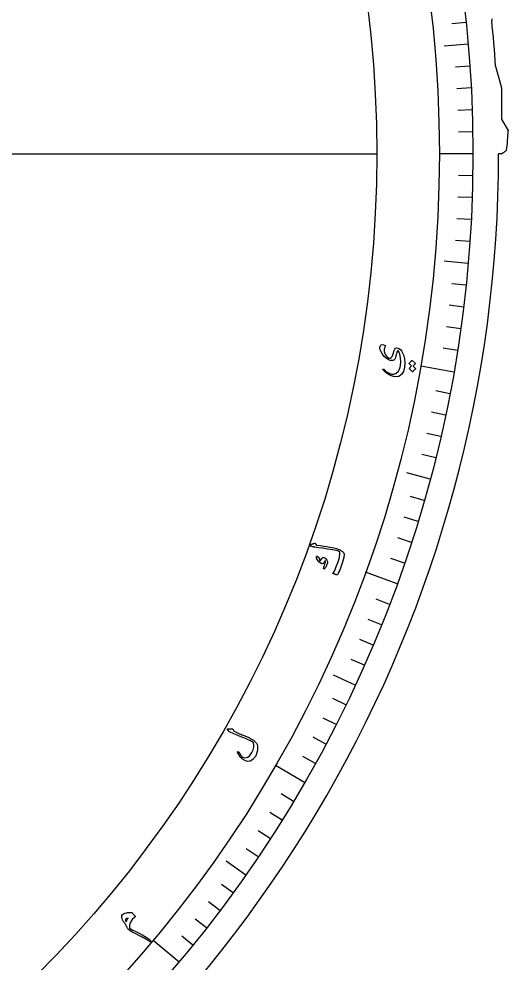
# Model space of a CAD drawing. Header units: millimetres. Extents: x -86 to 86, y -85 to 109.
# Drawn here: x 53.2 to 85.6, y -53.6 to 8.9 of the extents above; entities that cross this region are included whole.
import ezdxf

# ---------------------------------------------------------------- set-up
doc = ezdxf.new("R2010")
doc.units = ezdxf.units.MM
for name, color, linetype in [('CUT_OUTER', 1, 'Continuous'), ('ENGRAVE', 7, 'Continuous'), ('ENGRAVE_FINE', 8, 'Continuous'), ('TEXT', 5, 'Continuous')]:
    doc.layers.add(name, color=color, linetype=linetype)

msp = doc.modelspace()

# ---------------------------------------------------------------- linework, layer by layer
at = {"layer": 'CUT_OUTER'}
for points in [[(84.5401, 8.9359), (84.5401, 8.8291)], [(84.8015, 5.8024), (85.1929, 4.3671), (85.1937, 4.3639), (85.1938, 4.3606), (85.1938, 2.3331)], [(85.2136, 2.2587), (85.628, 1.5333), (85.6297, 1.53)], [(85.1937, 0.0044), (85.1901, 0.0043), (85, 0.0043)], [(85, 0.0043), (85, 0)]]:
    msp.add_lwpolyline(points, dxfattribs=at)
for centre, radius, start, end in [((0.7737, 0.0703), 84.2231, 3.902481, 5.969281), ((85.3438, 2.3331), 0.15, 180, 209.73801), ((72.5956, 1.9566), 13.041, 352.360025, 358.125299), ((0.0001, -0.0001), 84.9999, 179.936691, 0.00008), ((83.1932, 3.3555), 3.9029, 300.836831, 306.613407)]:
    msp.add_arc(centre, radius, start, end, dxfattribs=at)
at = {"layer": 'ENGRAVE'}
for points in [[(82.983, 7.2601), (81.3953, 7.1212)], [(-76.925, 0), (76.925, 0)], [(83.3, 0), (81.0687, 0)], [(82.983, -7.2601), (81.3953, -7.1212)], [(82.0345, -14.4649), (79.8371, -14.0774)], [(80.4616, -21.5596), (78.9222, -21.1471)], [(78.2764, -28.4903), (76.1797, -27.7271)], [(75.4954, -35.2041), (74.051, -34.5306)], [(72.1399, -41.65), (70.2076, -40.5344)], [(68.2354, -47.7789), (66.9298, -46.8648)], [(63.8115, -53.5442), (62.1023, -52.11)]]:
    msp.add_lwpolyline(points, dxfattribs=at)
for radius in [83.3, 83.3, 81.0687, 76.925, 76.925]:
    msp.add_circle((0, 0), radius, dxfattribs=at)
at = {"layer": 'ENGRAVE_FINE'}
for points in [[(82.8437, 8.7072), (81.8927, 8.6073)], [(83.0971, 5.8107), (82.1432, 5.744)], [(83.1858, 4.3596), (82.2309, 4.3095)], [(83.2493, 2.9071), (82.2936, 2.8738)], [(83.2873, 1.4538), (82.3312, 1.4371)], [(83.2873, -1.4538), (82.3312, -1.4371)], [(83.2493, -2.9071), (82.2936, -2.8738)], [(83.1858, -4.3596), (82.2309, -4.3095)], [(83.0971, -5.8107), (82.1432, -5.744)], [(82.8437, -8.7072), (81.8927, -8.6073)], [(82.6791, -10.1517), (81.73, -10.0352)], [(82.4893, -11.5931), (81.5424, -11.46)], [(82.2744, -13.031), (81.33, -12.8814)], [(81.7695, -15.8944), (80.8309, -15.7119)], [(81.4797, -17.319), (80.5443, -17.1202)], [(81.165, -18.7384), (80.2333, -18.5233)], [(80.8256, -20.1521), (79.8978, -19.9208)], [(80.0731, -22.9606), (79.1539, -22.697)], [(79.6602, -24.3546), (78.7457, -24.075)], [(79.223, -25.7411), (78.3136, -25.4456)], [(78.7617, -27.1198), (77.8575, -26.8085)], [(77.7672, -29.8521), (76.8745, -29.5094)], [(77.2344, -31.2047), (76.3478, -30.8465)], [(76.6781, -32.5479), (75.7978, -32.1743)], [(76.0983, -33.8812), (75.2248, -33.4922)], [(74.8695, -36.5163), (74.0101, -36.0971)], [(74.2208, -37.8174), (73.3688, -37.3833)], [(73.5495, -39.107), (72.7052, -38.658)], [(72.8558, -40.3846), (72.0195, -39.921)], [(71.402, -42.9027), (70.5824, -42.4102)], [(70.6424, -44.1423), (69.8315, -43.6355)], [(69.8613, -45.3684), (69.0593, -44.8476)], [(69.0588, -46.5808), (68.2661, -46.046)], [(67.3911, -48.9625), (66.6175, -48.4004)], [(66.5263, -50.1312), (65.7626, -49.5557)], [(65.6413, -51.2846), (64.8878, -50.6959)], [(64.7363, -52.4224), (63.9931, -51.8206)]]:
    msp.add_lwpolyline(points, dxfattribs=at)
at = {"layer": 'TEXT'}
for points in [[(77.4799, -12.7642), (77.431, -12.8565), (77.4115, -12.9652), (77.4214, -13.0905), (77.4605, -13.2325), (77.5048, -13.3262), (77.5628, -13.4079), (77.6344, -13.4777), (77.7198, -13.5356), (77.7376, -13.543), (77.7569, -13.5467), (77.7775, -13.5468), (77.7996, -13.5432), (77.8726, -13.5063), (77.9354, -13.434), (77.9878, -13.3261), (78.0296, -13.1828), (78.0692, -13.041), (78.1145, -12.9406), (78.1657, -12.8819), (78.2228, -12.8647), (78.3338, -12.88), (78.4287, -12.9182), (78.5073, -12.9792), (78.5697, -13.0632), (78.6853, -13.317), (78.7571, -13.5796), (78.7849, -13.8506), (78.7687, -14.1296), (78.6942, -14.4242), (78.5647, -14.6307), (78.3809, -14.7489), (78.1432, -14.779), (78.0194, -14.76), (77.8893, -14.7169), (77.7527, -14.6499), (77.6096, -14.5592), (77.5706, -14.5297), (77.5332, -14.4999), (77.4974, -14.4699), (77.4633, -14.4396), (77.4305, -14.4088), (77.3991, -14.3773), (77.369, -14.3451), (77.3401, -14.3122), (77.3288, -14.2953), (77.3255, -14.2815), (77.3302, -14.2707), (77.343, -14.2629), (77.3576, -14.26), (77.3714, -14.2612), (77.3845, -14.2665), (77.3968, -14.276), (77.5738, -14.4372), (77.7404, -14.5445), (77.8969, -14.5978), (78.0432, -14.5965), (78.2085, -14.5348), (78.3378, -14.4227), (78.4307, -14.2602), (78.487, -14.0475), (78.5143, -13.7669), (78.5014, -13.508), (78.4486, -13.2709), (78.3561, -13.0559), (78.3474, -13.0425), (78.3375, -13.0364), (78.3265, -13.0375), (78.3142, -13.0458), (78.2876, -13.0835), (78.2591, -13.1518), (78.2284, -13.2507), (78.1955, -13.38), (78.1562, -13.5107), (78.1079, -13.6071), (78.0507, -13.6694), (77.9846, -13.6975), (77.9117, -13.7031), (77.8377, -13.6952), (77.7625, -13.6738), (77.6862, -13.6389), (77.5409, -13.5439), (77.4125, -13.4254), (77.3009, -13.2833), (77.2059, -13.1179), (77.184, -13.0745), (77.1658, -13.033), (77.151, -12.9932), (77.1399, -12.9552), (77.1322, -12.9192), (77.1275, -12.8852), (77.126, -12.8533), (77.1277, -12.8235), (77.1574, -12.7107), (77.2196, -12.6487), (77.3142, -12.6375), (77.4413, -12.6773), (77.474, -12.697), (77.4914, -12.718), (77.4933, -12.7404), (77.4799, -12.7642)], [(79.0812, -13.9156), (79.0781, -13.9111), (79.0768, -13.9053), (79.0773, -13.8982), (79.0795, -13.8899), (79.096, -13.8615), (79.1134, -13.8343), (79.1318, -13.8082), (79.1511, -13.7833), (79.1717, -13.7594), (79.1936, -13.7363), (79.2169, -13.714), (79.2417, -13.6925), (79.2488, -13.6888), (79.2557, -13.6878), (79.2626, -13.6896), (79.2694, -13.6942), (79.4736, -13.8825), (79.4759, -13.8871), (79.4749, -13.8931), (79.4705, -13.9005), (79.4627, -13.9093), (79.4559, -13.9151), (79.4463, -13.9248), (79.4339, -13.9384), (79.4187, -13.9558), (79.4004, -13.9773), (79.3788, -14.003), (79.3539, -14.0329), (79.3258, -14.0669), (79.4832, -14.2162), (79.4877, -14.2226), (79.4878, -14.2298), (79.4835, -14.2379), (79.4747, -14.2467), (79.4671, -14.2543), (79.4555, -14.2664), (79.4401, -14.283), (79.4207, -14.3041), (79.3973, -14.33), (79.3698, -14.3611), (79.3382, -14.3975), (79.3026, -14.4391), (79.2972, -14.4431), (79.2923, -14.4444), (79.2878, -14.443), (79.2839, -14.4389), (79.0907, -14.2478), (79.0876, -14.2433), (79.0863, -14.2375), (79.0868, -14.2304), (79.0891, -14.2221), (79.1019, -14.1977), (79.116, -14.1744), (79.1312, -14.1521), (79.1476, -14.1308), (79.1649, -14.1104), (79.1831, -14.091), (79.2021, -14.0725), (79.2219, -14.0549)], [(72.5294, -25.8766), (72.566, -25.8718), (72.6013, -25.8656), (72.6353, -25.8582), (72.6678, -25.8495), (72.6991, -25.8392), (72.729, -25.8274), (72.7578, -25.8138), (72.7853, -25.7986), (72.7993, -25.794), (72.8132, -25.7958), (72.8268, -25.8038), (72.8403, -25.8181), (72.9089, -25.9), (72.9166, -25.9083), (72.9233, -25.9147), (72.929, -25.9192), (72.9338, -25.9217), (73.1851, -25.9582), (73.4117, -25.9925), (73.6136, -26.0247), (73.7908, -26.0548), (73.9429, -26.083), (74.0698, -26.1095), (74.1715, -26.1344), (74.2478, -26.1576), (74.3898, -26.2076), (74.4339, -26.226), (74.4774, -26.2467), (74.5203, -26.2695), (74.5626, -26.2947), (74.6043, -26.3222), (74.6452, -26.3524), (74.6854, -26.3852), (74.7249, -26.4206), (74.7624, -26.5326), (74.74, -26.7425), (74.6569, -27.0499), (74.5118, -27.4542), (74.461, -27.5784), (74.4106, -27.6921), (74.3607, -27.7952), (74.3113, -27.8877), (74.3042, -27.8952), (74.2962, -27.8994), (74.2874, -27.9004), (74.2778, -27.8983), (74.2328, -27.8844), (74.1919, -27.8714), (74.1552, -27.8593), (74.1227, -27.8483), (74.094, -27.838), (74.0687, -27.8284), (74.0468, -27.8194), (74.0284, -27.8112), (74.0183, -27.8059), (74.0138, -27.7999), (74.0149, -27.7931), (74.0216, -27.7856), (74.0672, -27.7258), (74.1146, -27.6444), (74.1638, -27.5415), (74.2146, -27.4169), (74.3526, -27.0398), (74.4415, -26.7379), (74.4822, -26.5118), (74.4754, -26.3618), (74.3872, -26.3308), (74.2207, -26.292), (73.976, -26.2452), (73.6532, -26.1903), (73.3292, -26.1372), (73.0839, -26.0977), (72.9171, -26.072), (72.829, -26.0603), (72.8046, -26.0578), (72.7818, -26.0554), (72.7606, -26.0532), (72.7409, -26.0512), (72.723, -26.0493), (72.7071, -26.0478), (72.693, -26.0466), (72.6809, -26.0456), (72.6551, -26.042), (72.6319, -26.0345), (72.6113, -26.0231), (72.5933, -26.0079), (72.5027, -25.9149), (72.4968, -25.9078), (72.4937, -25.9013), (72.4931, -25.8953), (72.4953, -25.8899), (72.5015, -25.8846), (72.5092, -25.8806), (72.5185, -25.8779), (72.5294, -25.8766)], [(72.9245, -26.663), (72.9271, -26.658), (72.931, -26.6541), (72.936, -26.6516), (72.9422, -26.6502), (72.9471, -26.6508), (72.9521, -26.6522), (72.9572, -26.6545), (72.9624, -26.6576), (73.0934, -26.7732), (73.1063, -26.7862), (73.1153, -26.7982), (73.1207, -26.8093), (73.1223, -26.8194), (73.1195, -26.8589), (73.1218, -26.8943), (73.1293, -26.9256), (73.142, -26.9527), (73.151, -26.9605), (73.1641, -26.9593), (73.1814, -26.949), (73.2028, -26.9298), (73.2143, -26.9159), (73.2255, -26.9013), (73.2367, -26.8861), (73.2476, -26.8702), (73.2585, -26.8534), (73.2693, -26.8356), (73.28, -26.8168), (73.2908, -26.797), (73.3477, -26.7356), (73.4187, -26.7352), (73.5039, -26.7958), (73.6031, -26.9176), (73.6293, -26.9626), (73.6475, -27.0039), (73.6577, -27.0414), (73.6598, -27.0751), (73.6547, -27.1095), (73.6412, -27.1546), (73.6191, -27.2104), (73.5886, -27.2769), (73.5722, -27.3106), (73.5554, -27.342), (73.5382, -27.3713), (73.5205, -27.3984), (73.503, -27.4234), (73.4861, -27.4467), (73.4699, -27.4681), (73.4543, -27.4878), (73.4414, -27.4987), (73.429, -27.5052), (73.4169, -27.5074), (73.4052, -27.5053), (73.3945, -27.4992), (73.3884, -27.4909), (73.3869, -27.4801), (73.39, -27.467), (73.4022, -27.4261), (73.4167, -27.38), (73.4336, -27.3287), (73.4528, -27.2722), (73.4884, -27.1666), (73.5122, -27.0826), (73.5243, -27.0204), (73.5246, -26.9799), (73.5229, -26.974), (73.5193, -26.9699), (73.5139, -26.9674), (73.5066, -26.9668), (73.5015, -26.9678), (73.496, -26.971), (73.4901, -26.9766), (73.4837, -26.9844), (73.433, -27.06), (73.4102, -27.0909), (73.3862, -27.1158), (73.3613, -27.1346), (73.3353, -27.1473), (73.3072, -27.1558), (73.2809, -27.1572), (73.2564, -27.1515), (73.2336, -27.1389), (73.0902, -27.0266), (72.9908, -26.9099), (72.9356, -26.7888), (72.9245, -26.663)], [(67.0325, -38.141), (67.0269, -38.1318), (67.0245, -38.1226), (67.025, -38.1134), (67.0287, -38.1043), (67.035, -38.0966), (67.0436, -38.092), (67.0544, -38.0904), (67.0676, -38.0918), (67.1426, -38.1022), (67.2103, -38.1063), (67.2706, -38.1039), (67.3234, -38.0951), (67.3414, -38.0937), (67.3578, -38.0998), (67.3727, -38.1132), (67.3861, -38.134), (67.3916, -38.1456), (67.3971, -38.1567), (67.4023, -38.1672), (67.4074, -38.1773), (67.4122, -38.1867), (67.4166, -38.1954), (67.4204, -38.2035), (67.4237, -38.2108), (67.4302, -38.2236), (67.4398, -38.2355), (67.4524, -38.2466), (67.4682, -38.2568), (67.5162, -38.2799), (67.5689, -38.3043), (67.6263, -38.3301), (67.6884, -38.3573), (67.7552, -38.386), (67.8266, -38.4164), (67.9025, -38.4485), (67.9829, -38.4822), (68.0639, -38.5148), (68.1396, -38.546), (68.2102, -38.5757), (68.2757, -38.604), (68.3362, -38.6309), (68.3921, -38.6563), (68.4434, -38.6801), (68.49, -38.7023), (68.6248, -38.7739), (68.7445, -38.8559), (68.849, -38.9483), (68.9382, -39.0513), (68.9819, -39.1273), (69.0084, -39.2217), (69.0178, -39.3345), (69.0098, -39.4656), (68.9881, -39.6004), (68.9577, -39.7215), (68.9187, -39.8287), (68.8711, -39.9221), (68.7085, -40.1305), (68.5293, -40.2428), (68.3341, -40.2589), (68.123, -40.1793), (67.9872, -40.0835), (67.8695, -39.9638), (67.7698, -39.8203), (67.6879, -39.653), (67.684, -39.6417), (67.6834, -39.6318), (67.6859, -39.6233), (67.6916, -39.6162), (67.6996, -39.6098), (67.7074, -39.606), (67.715, -39.6047), (67.7225, -39.606), (67.7326, -39.6097), (67.7412, -39.6151), (67.7483, -39.6224), (67.7539, -39.6314), (67.8368, -39.7613), (67.9131, -39.8623), (67.9829, -39.9342), (68.0462, -39.9769), (68.2137, -40.0157), (68.3687, -39.9777), (68.5112, -39.8627), (68.6405, -39.6706), (68.725, -39.479), (68.7678, -39.2996), (68.769, -39.1328), (68.7288, -38.9787), (68.6809, -38.9543), (68.6244, -38.927), (68.5591, -38.8967), (68.4852, -38.8635), (68.4023, -38.8273), (68.3102, -38.7884), (68.2089, -38.7465), (68.0984, -38.7019), (67.9851, -38.6546), (67.8739, -38.6075), (67.7647, -38.5607), (67.6576, -38.5141), (67.5527, -38.4677), (67.4499, -38.4211), (67.3495, -38.3745), (67.2512, -38.3279), (67.1545, -38.2867), (67.1445, -38.2803), (67.1357, -38.2733), (67.1281, -38.2657), (67.1217, -38.2575)], [(60.2921, -51.0813), (60.2601, -51.0432), (60.2291, -51.0042), (60.1991, -50.9644), (60.1701, -50.9236), (60.1427, -50.8819), (60.1173, -50.8392), (60.094, -50.7956), (60.0728, -50.751), (60.0396, -50.6638), (60.0211, -50.5872), (60.0173, -50.5211), (60.0283, -50.4654), (60.0668, -50.399), (60.1322, -50.3452), (60.2245, -50.3039), (60.3438, -50.275), (60.3792, -50.2691), (60.4147, -50.2643), (60.4502, -50.2606), (60.4859, -50.2579), (60.5218, -50.2561), (60.5581, -50.2551), (60.5947, -50.2548), (60.6317, -50.2553), (60.6521, -50.2568), (60.6698, -50.261), (60.6848, -50.268), (60.697, -50.2776), (60.7387, -50.3255), (60.7756, -50.3686), (60.8079, -50.4069), (60.8354, -50.4402), (60.858, -50.4682), (60.8753, -50.4902), (60.8872, -50.5064), (60.8938, -50.5166), (60.8989, -50.5326), (60.8982, -50.5473), (60.8916, -50.5606), (60.8792, -50.5726), (60.7008, -50.7346), (60.5825, -50.9062), (60.5244, -51.0878), (60.5264, -51.2798), (60.5315, -51.2976), (60.5394, -51.3121), (60.5499, -51.3233), (60.5633, -51.3313), (60.7564, -51.4234), (60.9547, -51.5225), (61.1581, -51.6285), (61.3665, -51.7416), (61.6406, -51.9013), (61.8271, -52.029), (61.9259, -52.1251), (61.9369, -52.1895), (61.9229, -52.2001), (61.903, -52.2011), (61.8771, -52.1925), (61.8453, -52.1742), (61.7829, -52.1315), (61.7163, -52.089), (61.6456, -52.0466), (61.5708, -52.0042), (61.4924, -51.9618), (61.4106, -51.9191), (61.3255, -51.8761), (61.2372, -51.8328), (60.9413, -51.6871), (60.7137, -51.5635), (60.5541, -51.4623), (60.4625, -51.3836), (60.4254, -51.3406), (60.393, -51.2988), (60.3654, -51.2582), (60.3425, -51.2189), (60.3239, -51.1813), (60.3093, -51.1459), (60.2987, -51.1125), (60.2921, -51.0813)], [(60.3086, -50.8858), (60.3179, -50.8565), (60.3289, -50.8266), (60.3417, -50.7961), (60.3561, -50.7651), (60.3721, -50.7337), (60.3896, -50.702), (60.4085, -50.67), (60.4289, -50.6377), (60.3637, -50.6524), (60.3141, -50.6706), (60.2801, -50.6924), (60.2616, -50.7176), (60.2515, -50.7579), (60.256, -50.7993), (60.2751, -50.8419), (60.3086, -50.8858)]]:
    msp.add_lwpolyline(points, close=True, dxfattribs=at)

doc.saveas('drawing.dxf')
